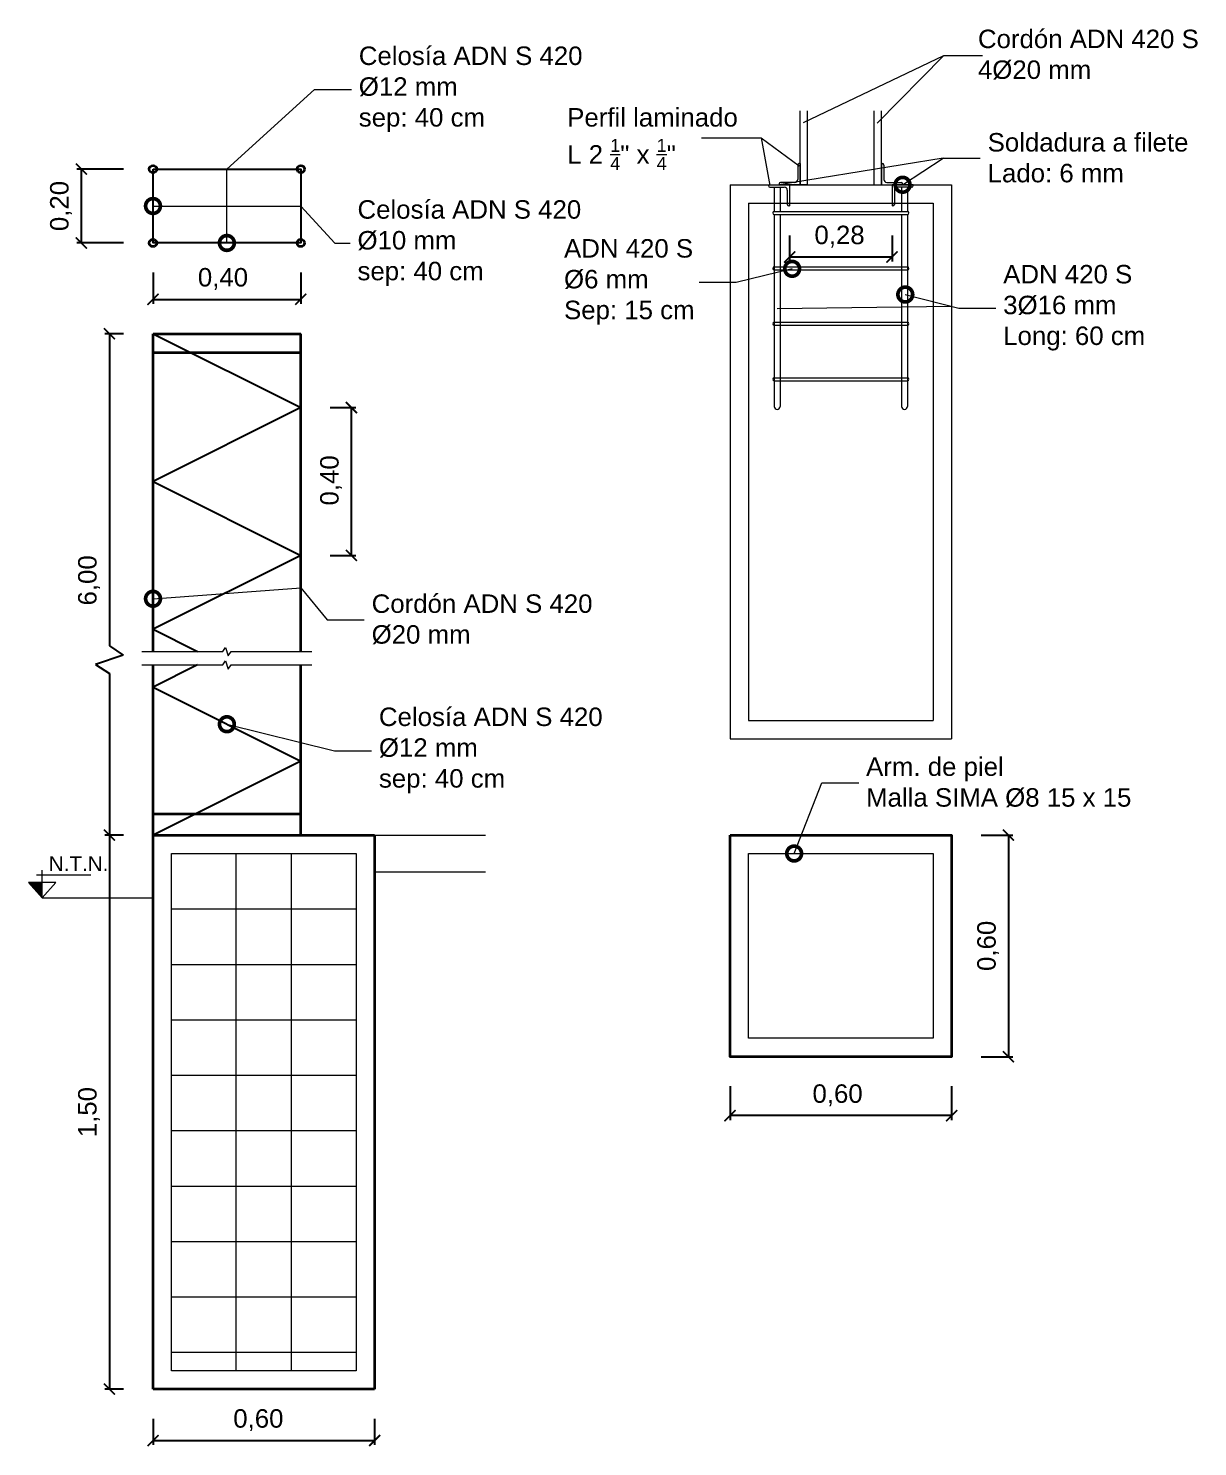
# Model space of a CAD drawing. Header units: millimetres. Extents: x 265 to 899, y -203 to 32.
# Drawn here: x 659.289 to 662.454, y -125.697 to -121.858 of the extents above; entities that cross this region are included whole.
import ezdxf
from ezdxf import colors
from ezdxf.entities.mleader import LeaderData, LeaderLine
from ezdxf.math import Vec2, Vec3

# ---------------------------------------------------------------- set-up
doc = ezdxf.new("R2010")
doc.units = ezdxf.units.MM
doc.header["$LTSCALE"] = 0.1
doc.header["$MEASUREMENT"] = 0
doc.header["$PDMODE"] = 3
doc.header["$PDSIZE"] = 0.1
doc.linetypes.add('CONTINUA', pattern=[200, 100, 100])
doc.layers.get('DEFPOINTS').update_dxf_attribs({"color": 1})
for name, color, linetype, lineweight in [('00_ARQ_VISTA ATRAS', 5, 'CONTINUA', 20), ('00_EST_ANGULARES', 4, 'CONTINUA', 20), ('00_EST_COL_DIAG', 1, 'Continuous', 25), ('00_EST_Columna', 3, 'Continuous', 35), ('00_EST_Cotas', 6, 'Continuous', 9), ('00_EST_FUNDACION', 2, 'Continuous', 35), ('00_EST_Piso', 7, 'Continuous', 20), ('00_EST_TEXTO', 6, 'Continuous', 9)]:
    doc.layers.add(name, color=color, linetype=linetype, lineweight=lineweight)
doc.layers.add('00_EST_ARMADURA', color=1, linetype='Continuous', lineweight=13, true_color=0xff0000)
doc.styles.add('1 en 100', font='romans.shx', dxfattribs={"height": 0.17})
doc.styles.add('Arial1_50', font='arial.ttf', dxfattribs={"height": 0.05})
doc.styles.add('Arial20', font='arial.ttf', dxfattribs={"height": 0.2})
doc.dimstyles.new('Cota 1-25-Andres', dxfattribs={"dimtxt": 0.05, "dimasz": 0.03, "dimexe": 0.012, "dimexo": 0.08, "dimgap": 0.025, "dimtad": 1, "dimzin": 0, "dimtxsty": 'Arial1_50', "dimblk1": 'ARCHTICK', "dimblk2": 'ARCHTICK', "dimsah": 1, "dimcen": 0.09, "dimclrd": 256, "dimclre": 256, "dimclrt": 256, "dimazin": 0, "dimtfac": 1, "dimtofl": 0, "dimtmove": 0, "dimatfit": 3, "dimldrblk": 'ARCHTICK', "dimfxl": 1, "dimtolj": 1, "dimtzin": 0, "dimarcsym": 0})

# ---------------------------------------------------------------- blocks, each defined once
blk = doc.blocks.new('_ARCHTICK')
at = {"color": 0, "linetype": 'ByBlock', "const_width": 0.15}
blk.add_lwpolyline([(-0.5, -0.5), (0.5, 0.5)], dxfattribs=at)
blk = doc.blocks.new('*D91')
at = {"layer": '00_EST_Cotas', "lineweight": -2, "transparency": 16777216}
for p, q in [((659.626, -122.5191), (659.626, -122.6037)), ((660.026, -122.5191), (660.026, -122.6037)), ((659.626, -122.5917), (660.026, -122.5917))]:
    blk.add_line(p, q, dxfattribs=at)
at = {"layer": 'DEFPOINTS', "color": 0, "transparency": 16777216}
for p in [(659.626, -122.4391), (660.026, -122.4391), (660.026, -122.5917)]:
    blk.add_point(p, dxfattribs=at)
at = {"layer": '00_EST_Cotas', "lineweight": -2, "transparency": 16777216, "xscale": 0.03, "yscale": 0.03, "zscale": 0.03, "rotation": 180}
blk.add_blockref('_ARCHTICK', (659.626, -122.5917), dxfattribs=at)
at = {"layer": '00_EST_Cotas', "lineweight": -2, "transparency": 16777216, "xscale": 0.03, "yscale": 0.03, "zscale": 0.03}
blk.add_blockref('_ARCHTICK', (660.026, -122.5917), dxfattribs=at)
at = {"layer": '00_EST_Cotas', "transparency": 16777216, "insert": (659.8154, -122.5366), "char_height": 0.05, "attachment_point": 5, "style": 'Arial1_50'}
blk.add_mtext('\\A1;0,40', dxfattribs=at)
blk = doc.blocks.new('*D92')
at = {"layer": '00_EST_Cotas', "lineweight": -2, "transparency": 16777216}
for p, q in [((660.106, -122.8848), (660.1752, -122.8848)), ((660.1632, -123.2848), (660.1632, -122.8848)), ((660.106, -123.2848), (660.1752, -123.2848))]:
    blk.add_line(p, q, dxfattribs=at)
at = {"layer": 'DEFPOINTS', "color": 0, "transparency": 16777216}
for p in [(660.026, -122.8848), (660.1632, -122.8848), (660.026, -123.2848)]:
    blk.add_point(p, dxfattribs=at)
at = {"layer": '00_EST_Cotas', "lineweight": -2, "transparency": 16777216, "xscale": 0.03, "yscale": 0.03, "zscale": 0.03}
for p, rotation in [((660.1632, -122.8848), 90), ((660.1632, -123.2848), 270)]:
    blk.add_blockref('_ARCHTICK', p, dxfattribs=dict(at, rotation=rotation))
at = {"layer": '00_EST_Cotas', "transparency": 16777216, "insert": (660.1081, -123.0818), "char_height": 0.05, "attachment_point": 5, "rotation": 90, "style": 'Arial1_50'}
blk.add_mtext('\\A1;0,40', dxfattribs=at)
blk = doc.blocks.new('*D93')
at = {"layer": '00_EST_Cotas', "lineweight": -2, "transparency": 16777216}
for p, q in [((659.546, -122.6848), (659.4959, -122.6848)), ((659.5079, -122.6848), (659.5079, -123.5299)), ((659.5079, -123.5299), (659.5454, -123.5549)), ((659.5454, -123.5549), (659.4704, -123.5799)), ((659.4704, -123.5799), (659.5079, -123.6049)), ((659.5079, -123.6049), (659.5079, -124.0418)), ((659.546, -124.0418), (659.4959, -124.0418))]:
    blk.add_line(p, q, dxfattribs=at)
at = {"layer": 'DEFPOINTS', "color": 0, "transparency": 16777216}
for p in [(659.626, -122.6848), (659.5079, -124.0418), (659.626, -124.0418)]:
    blk.add_point(p, dxfattribs=at)
at = {"layer": '00_EST_Cotas', "lineweight": -2, "transparency": 16777216, "xscale": 0.03, "yscale": 0.03, "zscale": 0.03}
for p, rotation in [((659.5079, -122.6848), 90), ((659.5079, -124.0418), 270)]:
    blk.add_blockref('_ARCHTICK', p, dxfattribs=dict(at, rotation=rotation))
at = {"layer": '00_EST_Cotas', "transparency": 16777216, "insert": (659.4529, -123.3524), "char_height": 0.05, "attachment_point": 5, "rotation": 90, "style": 'Arial1_50'}
blk.add_mtext('\\A1;6,00', dxfattribs=at)
blk = doc.blocks.new('*D95')
at = {"layer": '00_EST_Cotas', "lineweight": -2, "transparency": 16777216}
for p, q in [((659.546, -124.0418), (659.4959, -124.0418)), ((659.5079, -124.0418), (659.5079, -125.5418)), ((659.546, -125.5418), (659.4959, -125.5418))]:
    blk.add_line(p, q, dxfattribs=at)
at = {"layer": 'DEFPOINTS', "color": 0, "transparency": 16777216}
for p in [(659.626, -124.0418), (659.5079, -125.5418), (659.626, -125.5418)]:
    blk.add_point(p, dxfattribs=at)
at = {"layer": '00_EST_Cotas', "lineweight": -2, "transparency": 16777216, "xscale": 0.03, "yscale": 0.03, "zscale": 0.03}
for p, rotation in [((659.5079, -124.0418), 90), ((659.5079, -125.5418), 270)]:
    blk.add_blockref('_ARCHTICK', p, dxfattribs=dict(at, rotation=rotation))
at = {"layer": '00_EST_Cotas', "transparency": 16777216, "insert": (659.4529, -124.7918), "char_height": 0.05, "attachment_point": 5, "rotation": 90, "style": 'Arial1_50'}
blk.add_mtext('\\A1;1,50', dxfattribs=at)
blk = doc.blocks.new('*D96')
at = {"layer": '00_EST_Cotas', "lineweight": -2, "transparency": 16777216}
for p, q in [((659.626, -125.6218), (659.626, -125.6927)), ((660.226, -125.6218), (660.226, -125.6927)), ((659.626, -125.6807), (660.226, -125.6807))]:
    blk.add_line(p, q, dxfattribs=at)
at = {"layer": 'DEFPOINTS', "color": 0, "transparency": 16777216}
for p in [(659.626, -125.5418), (660.226, -125.5418), (660.226, -125.6807)]:
    blk.add_point(p, dxfattribs=at)
at = {"layer": '00_EST_Cotas', "lineweight": -2, "transparency": 16777216, "xscale": 0.03, "yscale": 0.03, "zscale": 0.03, "rotation": 180}
blk.add_blockref('_ARCHTICK', (659.626, -125.6807), dxfattribs=at)
at = {"layer": '00_EST_Cotas', "lineweight": -2, "transparency": 16777216, "xscale": 0.03, "yscale": 0.03, "zscale": 0.03}
blk.add_blockref('_ARCHTICK', (660.226, -125.6807), dxfattribs=at)
at = {"layer": '00_EST_Cotas', "transparency": 16777216, "insert": (659.9112, -125.6256), "char_height": 0.05, "attachment_point": 5, "style": 'Arial1_50'}
blk.add_mtext('\\A1;0,60', dxfattribs=at)
blk = doc.blocks.new('*D97')
at = {"layer": '00_EST_Cotas', "lineweight": -2, "transparency": 16777216}
for p, q in [((661.188, -124.7218), (661.188, -124.8133)), ((661.788, -124.7218), (661.788, -124.8133)), ((661.788, -124.8013), (661.188, -124.8013))]:
    blk.add_line(p, q, dxfattribs=at)
at = {"layer": 'DEFPOINTS', "color": 0, "transparency": 16777216}
for p in [(661.188, -124.6418), (661.788, -124.6418), (661.188, -124.8013)]:
    blk.add_point(p, dxfattribs=at)
at = {"layer": '00_EST_Cotas', "lineweight": -2, "transparency": 16777216, "xscale": 0.03, "yscale": 0.03, "zscale": 0.03, "rotation": 180}
blk.add_blockref('_ARCHTICK', (661.188, -124.8013), dxfattribs=at)
at = {"layer": '00_EST_Cotas', "lineweight": -2, "transparency": 16777216, "xscale": 0.03, "yscale": 0.03, "zscale": 0.03}
blk.add_blockref('_ARCHTICK', (661.788, -124.8013), dxfattribs=at)
at = {"layer": '00_EST_Cotas', "transparency": 16777216, "insert": (661.4792, -124.7463), "char_height": 0.05, "attachment_point": 5, "style": 'Arial1_50'}
blk.add_mtext('\\A1;0,60', dxfattribs=at)
blk = doc.blocks.new('*D98')
at = {"layer": '00_EST_Cotas', "lineweight": -2, "transparency": 16777216}
for p, q in [((661.868, -124.0418), (661.9539, -124.0418)), ((661.9419, -124.0418), (661.9419, -124.6418)), ((661.868, -124.6418), (661.9539, -124.6418))]:
    blk.add_line(p, q, dxfattribs=at)
at = {"layer": 'DEFPOINTS', "color": 0, "transparency": 16777216}
for p in [(661.788, -124.0418), (661.788, -124.6418), (661.9419, -124.6418)]:
    blk.add_point(p, dxfattribs=at)
at = {"layer": '00_EST_Cotas', "lineweight": -2, "transparency": 16777216, "xscale": 0.03, "yscale": 0.03, "zscale": 0.03}
for p, rotation in [((661.9419, -124.0418), 90), ((661.9419, -124.6418), 270)]:
    blk.add_blockref('_ARCHTICK', p, dxfattribs=dict(at, rotation=rotation))
at = {"layer": '00_EST_Cotas', "transparency": 16777216, "insert": (661.8869, -124.3418), "char_height": 0.05, "attachment_point": 5, "rotation": 90, "style": 'Arial1_50'}
blk.add_mtext('\\A1;0,60', dxfattribs=at)
blk = doc.blocks.new('_DotSmall')
at = {"color": 0, "linetype": 'ByBlock', "const_width": 0.5}
blk.add_lwpolyline([(-0.0625, 0, 1), (0.0625, 0, 1)], format="xyb", close=True, dxfattribs=at)
blk = doc.blocks.new('cotaNivel')
at = {"layer": '00_EST_Cotas', "transparency": 33554687}
h = blk.add_hatch(color=256, dxfattribs=at)
h.dxf.hatch_style = 1
h.paths.add_polyline_path([(328.514, -103.488), (328.327, -103.488), (328.514, -103.697)])
at = {"layer": '00_EST_Cotas'}
for p, q in [((328.435, -103.386), (329.174, -103.386)), ((328.514, -103.697), (328.514, -103.322))]:
    blk.add_line(p, q, dxfattribs=at)
blk.add_lwpolyline([(328.514, -103.697), (328.701, -103.488), (328.327, -103.488)], close=True, dxfattribs=at)
blk = doc.blocks.new('*D228')
at = {"layer": '00_EST_Cotas', "lineweight": -2, "transparency": 16777216}
for p, q in [((659.546, -122.2391), (659.4201, -122.2391)), ((659.4321, -122.4391), (659.4321, -122.2391)), ((659.546, -122.4391), (659.4201, -122.4391))]:
    blk.add_line(p, q, dxfattribs=at)
at = {"layer": 'DEFPOINTS', "color": 0, "transparency": 16777216}
for p in [(659.4321, -122.2391), (659.626, -122.2391), (659.626, -122.4391)]:
    blk.add_point(p, dxfattribs=at)
at = {"layer": '00_EST_Cotas', "lineweight": -2, "transparency": 16777216, "xscale": 0.03, "yscale": 0.03, "zscale": 0.03}
for p, rotation in [((659.4321, -122.2391), 90), ((659.4321, -122.4391), 270)]:
    blk.add_blockref('_ARCHTICK', p, dxfattribs=dict(at, rotation=rotation))
at = {"layer": '00_EST_Cotas', "transparency": 16777216, "insert": (659.377, -122.3391), "char_height": 0.05, "attachment_point": 5, "rotation": 90, "style": 'Arial1_50'}
blk.add_mtext('\\A1;0,20', dxfattribs=at)
blk = doc.blocks.new('*D318')
at = {"layer": '00_EST_Cotas', "lineweight": -2, "transparency": 16777216}
for p, q in [((661.3494, -122.4188), (661.3494, -122.489)), ((661.6266, -122.4188), (661.6266, -122.489)), ((661.3494, -122.477), (661.6266, -122.477))]:
    blk.add_line(p, q, dxfattribs=at)
at = {"layer": 'DEFPOINTS', "color": 0, "transparency": 16777216}
for p in [(661.3494, -122.3388), (661.6266, -122.3388), (661.6266, -122.477)]:
    blk.add_point(p, dxfattribs=at)
at = {"layer": '00_EST_Cotas', "lineweight": -2, "transparency": 16777216, "xscale": 0.03, "yscale": 0.03, "zscale": 0.03, "rotation": 180}
blk.add_blockref('_ARCHTICK', (661.3494, -122.477), dxfattribs=at)
at = {"layer": '00_EST_Cotas', "lineweight": -2, "transparency": 16777216, "xscale": 0.03, "yscale": 0.03, "zscale": 0.03}
blk.add_blockref('_ARCHTICK', (661.6266, -122.477), dxfattribs=at)
at = {"layer": '00_EST_Cotas', "transparency": 16777216, "insert": (661.4845, -122.422), "char_height": 0.05, "attachment_point": 5, "style": 'Arial1_50'}
blk.add_mtext('\\A1;0,28', dxfattribs=at)

msp = doc.modelspace()

# ---------------------------------------------------------------- linework, layer by layer
at = {"layer": '00_ARQ_VISTA ATRAS'}
for p, q in [((661.188, -122.2816), (661.788, -122.2816)), ((661.188, -122.2816), (661.188, -123.7816)), ((661.788, -122.2816), (661.788, -123.7816)), ((661.188, -123.7816), (661.788, -123.7816))]:
    msp.add_line(p, q, dxfattribs=at)
at = {"layer": '00_EST_ANGULARES'}
for p, q in [((661.378, -122.2816), (661.378, -122.0816)), ((661.398, -122.2816), (661.398, -122.0816)), ((661.578, -122.2816), (661.578, -122.0816)), ((661.598, -122.2816), (661.598, -122.0816)), ((661.3716, -122.2284), (661.3716, -122.2672)), ((661.378, -122.2244), (661.3756, -122.2244)), ((661.378, -122.2244), (661.378, -122.2816)), ((661.598, -122.2244), (661.598, -122.2816)), ((661.598, -122.2244), (661.6004, -122.2244)), ((661.6044, -122.2284), (661.6044, -122.2672)), ((661.2922, -122.2816), (661.3494, -122.2816)), ((661.2922, -122.2816), (661.2922, -122.284)), ((661.2962, -122.288), (661.335, -122.288)), ((661.3208, -122.2792), (661.3208, -122.2816)), ((661.378, -122.2816), (661.3208, -122.2816)), ((661.3636, -122.2752), (661.3248, -122.2752)), ((661.343, -122.296), (661.343, -122.3348)), ((661.3494, -122.2816), (661.3494, -122.3388)), ((661.398, -122.2816), (661.378, -122.2816)), ((661.578, -122.2816), (661.598, -122.2816)), ((661.598, -122.2816), (661.6552, -122.2816)), ((661.6124, -122.2752), (661.6512, -122.2752)), ((661.6266, -122.2816), (661.6266, -122.3388)), ((661.6838, -122.2816), (661.6266, -122.2816)), ((661.633, -122.296), (661.633, -122.3348)), ((661.6798, -122.288), (661.641, -122.288)), ((661.6552, -122.2792), (661.6552, -122.2816)), ((661.6838, -122.2816), (661.6838, -122.284)), ((661.347, -122.3388), (661.3494, -122.3388)), ((661.629, -122.3388), (661.6266, -122.3388))]:
    msp.add_line(p, q, dxfattribs=at)
for centre, radius, start, end in [((661.3756, -122.2284), 0.004, 90, 180), ((661.6004, -122.2284), 0.004, 0, 90), ((661.3636, -122.2672), 0.008, 270, 0), ((661.6124, -122.2672), 0.008, 180, 270), ((661.2962, -122.284), 0.004, 180, 270), ((661.3248, -122.2792), 0.004, 90, 180), ((661.335, -122.296), 0.008, 0, 90), ((661.641, -122.296), 0.008, 90, 180), ((661.6512, -122.2792), 0.004, 0, 90), ((661.6798, -122.284), 0.004, 270, 0), ((661.347, -122.3348), 0.004, 180, 270), ((661.629, -122.3348), 0.004, 270, 0)]:
    msp.add_arc(centre, radius, start, end, dxfattribs=at)
at = {"layer": '00_EST_ARMADURA'}
for p, q in [((661.3076, -122.288), (661.3076, -122.3539)), ((661.3236, -122.288), (661.3236, -122.3539)), ((661.6524, -122.288), (661.6524, -122.3539)), ((661.6684, -122.288), (661.6684, -122.3539)), ((661.238, -122.3316), (661.738, -122.3316)), ((661.238, -122.3316), (661.238, -123.7316)), ((661.738, -122.3316), (661.738, -123.7316)), ((661.3076, -122.3539), (661.6684, -122.3539)), ((661.3076, -122.3619), (661.3076, -122.5539)), ((661.3076, -122.3619), (661.6684, -122.3619)), ((661.3236, -122.3619), (661.3236, -122.5539)), ((661.6524, -122.3619), (661.6524, -122.5539)), ((661.6684, -122.3619), (661.6684, -122.5539)), ((661.3076, -122.5039), (661.6684, -122.5039)), ((661.3076, -122.5119), (661.6684, -122.5119)), ((661.3076, -122.5539), (661.3076, -122.8816)), ((661.3236, -122.5539), (661.3236, -122.8816)), ((661.6524, -122.5539), (661.6524, -122.8816)), ((661.6684, -122.5539), (661.6684, -122.8816)), ((661.3076, -122.6539), (661.6684, -122.6539)), ((661.3076, -122.6619), (661.6684, -122.6619)), ((661.3076, -122.8039), (661.6684, -122.8039)), ((661.3076, -122.8119), (661.6684, -122.8119)), ((661.238, -123.7316), (661.738, -123.7316)), ((659.676, -125.4918), (659.676, -124.0918)), ((659.676, -124.0918), (660.176, -124.0918)), ((659.851, -125.4918), (659.851, -124.0918)), ((660.001, -125.4918), (660.001, -124.0918)), ((660.176, -124.0918), (660.176, -125.4918)), ((659.676, -124.2418), (660.176, -124.2418)), ((659.676, -124.3918), (660.176, -124.3918)), ((659.676, -124.5418), (660.176, -124.5418)), ((659.676, -124.6918), (660.176, -124.6918)), ((659.676, -124.8418), (660.176, -124.8418)), ((659.676, -124.9918), (660.176, -124.9918)), ((659.676, -125.1418), (660.176, -125.1418)), ((659.676, -125.2918), (660.176, -125.2918)), ((659.676, -125.4418), (660.176, -125.4418)), ((660.176, -125.4918), (659.676, -125.4918))]:
    msp.add_line(p, q, dxfattribs=at)
msp.add_lwpolyline([(661.238, -124.0918), (661.738, -124.0918), (661.738, -124.5918), (661.238, -124.5918)], close=True, dxfattribs=at)
for centre, radius, start, end in [((661.3076, -122.3579), 0.004, 90, 270), ((661.6684, -122.3579), 0.004, 270, 90), ((661.3076, -122.5079), 0.004, 90, 270), ((661.6684, -122.5079), 0.004, 270, 90), ((661.3076, -122.6579), 0.004, 90, 270), ((661.6684, -122.6579), 0.004, 270, 90), ((661.3076, -122.8079), 0.004, 90, 270), ((661.6684, -122.8079), 0.004, 270, 90), ((661.3156, -122.8816), 0.008, 180, 0), ((661.6604, -122.8816), 0.008, 180, 360)]:
    msp.add_arc(centre, radius, start, end, dxfattribs=at)
at = {"layer": '00_EST_COL_DIAG'}
msp.add_lwpolyline([(659.626, -122.2391), (660.026, -122.2391), (660.026, -122.4391), (659.626, -122.4391)], close=True, dxfattribs=at)
for points in [[(659.626, -122.6848), (660.026, -122.8848), (659.626, -123.0848), (660.026, -123.2848), (659.626, -123.4848), (659.7468, -123.5452)], [(659.7468, -123.5814), (659.626, -123.6418), (660.026, -123.8418), (659.626, -124.0418)]]:
    msp.add_lwpolyline(points, dxfattribs=at)
at = {"layer": '00_EST_Columna'}
for p, q in [((659.626, -122.6848), (660.026, -122.6848)), ((659.626, -123.5452), (659.626, -122.6848)), ((660.026, -123.5452), (660.026, -122.6848)), ((659.626, -122.7356), (660.026, -122.7356)), ((659.626, -124.0418), (659.626, -123.5814)), ((660.026, -124.0418), (660.026, -123.5814)), ((659.626, -123.9846), (660.026, -123.9846)), ((659.626, -124.0418), (660.026, -124.0418))]:
    msp.add_line(p, q, dxfattribs=at)
for centre in [(659.626, -122.2391), (660.026, -122.2391), (659.626, -122.4391), (660.026, -122.4391)]:
    msp.add_circle(centre, 0.01, dxfattribs=at)
at = {"layer": '00_EST_Cotas'}
for p, q in [((659.596, -123.5452), (659.8147, -123.5452)), ((659.8372, -123.5452), (660.056, -123.5452)), ((659.596, -123.5814), (659.8147, -123.5814)), ((659.8372, -123.5814), (660.056, -123.5814))]:
    msp.add_line(p, q, dxfattribs=at)
for points in [[(659.8147, -123.5452), (659.8222, -123.534), (659.8297, -123.5565), (659.8372, -123.5452)], [(659.8147, -123.5814), (659.8222, -123.5702), (659.8297, -123.5927), (659.8372, -123.5814)]]:
    msp.add_lwpolyline(points, dxfattribs=at)
at = {"layer": '00_EST_FUNDACION'}
for p, q in [((659.626, -124.0418), (660.226, -124.0418)), ((659.626, -125.5418), (659.626, -124.0418)), ((660.226, -124.0418), (660.226, -125.5418)), ((660.226, -125.5418), (659.626, -125.5418))]:
    msp.add_line(p, q, dxfattribs=at)
msp.add_lwpolyline([(661.188, -124.0418), (661.788, -124.0418), (661.788, -124.6418), (661.188, -124.6418)], close=True, dxfattribs=at)
at = {"layer": '00_EST_Piso'}
for p, q in [((660.226, -124.0418), (660.526, -124.0418)), ((660.226, -124.1418), (660.526, -124.1418)), ((659.326, -124.2118), (659.626, -124.2118))]:
    msp.add_line(p, q, dxfattribs=at)
at = {"layer": '00_EST_TEXTO'}
for p, q in [((661.7661, -121.933), (661.3861, -122.114)), ((661.7661, -121.933), (661.5866, -122.1145)), ((661.8714, -121.933), (661.7661, -121.933)), ((661.1108, -122.1544), (661.2724, -122.1544)), ((661.2724, -122.1544), (661.2962, -122.284)), ((661.2724, -122.1544), (661.3753, -122.2306)), ((661.7654, -122.2092), (661.3208, -122.2816)), ((661.788, -122.6108), (661.3153, -122.6171))]:
    msp.add_line(p, q, dxfattribs=at)

# ---------------------------------------------------------------- block references
at = {"layer": '00_EST_Cotas', "xscale": 0.2, "yscale": 0.2, "zscale": 0.2}
msp.add_blockref('cotaNivel', (593.6232, -103.4725), dxfattribs=at)

# ---------------------------------------------------------------- texts
at = {"layer": '00_EST_Cotas', "insert": (659.3438, -124.0994), "char_height": 0.04, "attachment_point": 1, "style": '1 en 100'}
msp.add_mtext_dynamic_manual_height_columns('{\\fArial|b0|i0|c0|p34;N.T.N.}', width=0.243385, gutter_width=0.17, heights=[0], dxfattribs=at)
at = {"layer": '00_EST_TEXTO', "char_height": 0.05, "attachment_point": 1, "style": 'Arial1_50'}
for s, width, insert in [('\\A1;Cordón ADN 420 S\\P4%%C20 mm', 0.750825, (661.8592, -121.8617)), ('\\A1;Perfil laminado\\PL 2 {\\H0.7x;\\S1/4;}" x {\\H0.7x;\\S1/4;}"', 0.556548, (660.7472, -122.0741))]:
    msp.add_mtext_dynamic_manual_height_columns(s, width=width, gutter_width=0.25, heights=[0], dxfattribs=dict(at, insert=insert))

# ---------------------------------------------------------------- dimensions: what is measured, and where the dimension line sits
at = {"layer": '00_EST_Cotas'}
for base, p1, p2, text, picture, middle in [((659.4321, -122.2391), (659.626, -122.4391), (659.626, -122.2391), '0,20', '*D228', (659.4321, -122.3391)), ((659.5079, -124.0418), (659.626, -122.6848), (659.626, -124.0418), '6,00', '*D93', (659.5079, -123.3524)), ((660.1632, -122.8848), (660.026, -123.2848), (660.026, -122.8848), '0,40', '*D92', (660.1632, -123.0818)), ((661.9419, -124.6418), (661.788, -124.0418), (661.788, -124.6418), '0,60', '*D98', (661.9419, -124.3418))]:
    dim = msp.add_linear_dim(base=base, p1=p1, p2=p2, angle=90, text=text, dimstyle='Cota 1-25-Andres', dxfattribs=at)
    dim.commit()
    dim.dimension.update_dxf_attribs({"geometry": picture, "text_midpoint": middle, "dimtype": 160})
dim = msp.add_linear_dim(base=(661.6266, -122.477), p1=(661.3494, -122.3388), p2=(661.6266, -122.3388), dimstyle='Cota 1-25-Andres', dxfattribs=at)
dim.commit()
dim.dimension.update_dxf_attribs({"geometry": '*D318', "text_midpoint": (661.4845, -122.477), "dimtype": 160})
for base, p1, p2, text, picture, middle in [((660.026, -122.5917), (659.626, -122.4391), (660.026, -122.4391), '0,40', '*D91', (659.8154, -122.5917)), ((661.188, -124.8013), (661.788, -124.6418), (661.188, -124.6418), '0,60', '*D97', (661.4792, -124.8013)), ((660.226, -125.6807), (659.626, -125.5418), (660.226, -125.5418), '0,60', '*D96', (659.9112, -125.6807))]:
    dim = msp.add_linear_dim(base=base, p1=p1, p2=p2, text=text, dimstyle='Cota 1-25-Andres', dxfattribs=at)
    dim.commit()
    dim.dimension.update_dxf_attribs({"geometry": picture, "text_midpoint": middle, "dimtype": 160})
dim = msp.add_linear_dim(base=(659.5079, -125.5418), p1=(659.626, -124.0418), p2=(659.626, -125.5418), angle=90, text='1,50', dimstyle='Cota 1-25-Andres', dxfattribs=at)
dim.commit()
dim.dimension.update_dxf_attribs({"geometry": '*D95', "text_midpoint": (659.4529, -124.7918)})

# ---------------------------------------------------------------- leaders
at = {"layer": '00_EST_TEXTO'}
ml = msp.add_multileader_mtext('Standard', dxfattribs=at)
ml.set_content('Celosía ADN S 420\\P%%C12 mm\\Psep: 40 cm', color=2, style='Arial20')
ml.set_leader_properties(color=256, linetype='ByLayer', lineweight=-1)
ml.set_arrow_properties(name='DOTSMALL')
ml.build(insert=Vec2(0, 0))
ml.multileader.update_dxf_attribs({"text_left_attachment_type": 2, "text_right_attachment_type": 2, "dogleg_length": 0.1, "arrow_head_size": 0.08})
ctx = ml.context
ctx.base_point, ctx.char_height, ctx.arrow_head_size, ctx.landing_gap_size, ctx.plane_origin = Vec3(660.1631, -122.0241), 0.05, 0.08, 0.02, Vec3(659.9809, -121.8389)
ctx.left_attachment, ctx.right_attachment = 2, 2
notes = []
notes.append((ctx, [(0, (1, 1, 0), (660.0631, -122.0241), (1, 0), 0.1, [(1, [(659.826, -122.4391), (659.826, -122.2391)], 0, [])])]))
ctx.mtext.insert, ctx.mtext.flow_direction = Vec3(660.1831, -121.9074), 5
ml = msp.add_multileader_mtext('Standard', dxfattribs=at)
ml.set_content('{\\C256;Soldadura a filete\\PLado: 6 mm}', color=2, style='Arial20')
ml.set_leader_properties(color=256, linetype='ByLayer', lineweight=-1)
ml.set_arrow_properties(name='DOTSMALL')
ml.build(insert=Vec2(0, 0))
ml.multileader.update_dxf_attribs({"text_left_attachment_type": 2, "text_right_attachment_type": 2, "dogleg_length": 0.1, "arrow_head_size": 0.08})
ctx = ml.context
ctx.base_point, ctx.char_height, ctx.arrow_head_size, ctx.landing_gap_size, ctx.plane_origin = Vec3(661.8654, -122.2092), 0.05, 0.08, 0.02, Vec3(661.5388, -122.3977)
ctx.left_attachment, ctx.right_attachment = 2, 2
notes.append((ctx, [(0, (1, 1, 0), (661.7654, -122.2092), (1, 0), 0.1, [(0, [(661.6552, -122.2816)], 0, [])])]))
ctx.mtext.insert, ctx.mtext.flow_direction = Vec3(661.8854, -122.1416), 5
ml = msp.add_multileader_mtext('Standard', dxfattribs=at)
ml.set_content('Celosía ADN S 420\\P%%C10 mm\\Psep: 40 cm', color=2, style='Arial20')
ml.set_leader_properties(color=256, linetype='ByLayer', lineweight=-1)
ml.set_arrow_properties(name='DOTSMALL')
ml.build(insert=Vec2(0, 0))
ml.multileader.update_dxf_attribs({"text_left_attachment_type": 2, "text_right_attachment_type": 2, "dogleg_length": 0.1, "arrow_head_size": 0.08})
ctx = ml.context
ctx.base_point, ctx.char_height, ctx.arrow_head_size, ctx.landing_gap_size, ctx.plane_origin = Vec3(660.1596, -122.4401), 0.05, 0.08, 0.02, Vec3(659.9357, -122.2549)
ctx.left_attachment, ctx.right_attachment = 2, 2
notes.append((ctx, [(0, (1, 1, 0), (660.1179, -122.4401), (1, 0), 0.0417, [(1, [(659.626, -122.3391), (660.026, -122.3391)], 0, [])])]))
ctx.mtext.insert, ctx.mtext.flow_direction = Vec3(660.1796, -122.3234), 5
ml = msp.add_multileader_mtext('Standard', dxfattribs=at)
ml.set_content('ADN 420 S\\P%%C6 mm \\PSep: 15 cm', color=2, style='Arial20')
ml.set_leader_properties(color=256, linetype='ByLayer', lineweight=-1)
ml.set_arrow_properties(name='DOTSMALL')
ml.build(insert=Vec2(0, 0))
ml.multileader.update_dxf_attribs({"text_left_attachment_type": 2, "text_right_attachment_type": 2, "dogleg_length": 0.1, "arrow_head_size": 0.08})
ctx = ml.context
ctx.base_point, ctx.char_height, ctx.arrow_head_size, ctx.landing_gap_size, ctx.plane_origin = Vec3(660.7187, -122.5458), 0.05, 0.08, 0.02, Vec3(661.395, -122.7254)
ctx.left_attachment, ctx.right_attachment = 2, 2
notes.append((ctx, [(0, (1, 1, 0), (661.2044, -122.5458), (-1, 0), 0.1, [(1, [(661.3562, -122.5091)], 0, [])])]))
ctx.mtext.insert, ctx.mtext.flow_direction = Vec3(660.7387, -122.4287), 5
ml = msp.add_multileader_mtext('Standard', dxfattribs=at)
ml.set_content('ADN 420 S\\P3%%C16 mm \\PLong: 60 cm', color=2, style='Arial20')
ml.set_leader_properties(color=256, linetype='ByLayer', lineweight=-1)
ml.set_arrow_properties(name='DOTSMALL')
ml.build(insert=Vec2(0, 0))
ml.multileader.update_dxf_attribs({"text_left_attachment_type": 2, "text_right_attachment_type": 2, "dogleg_length": 0.1, "arrow_head_size": 0.08})
ctx = ml.context
ctx.base_point, ctx.char_height, ctx.arrow_head_size, ctx.landing_gap_size, ctx.plane_origin = Vec3(661.9075, -122.6158), 0.05, 0.08, 0.02, Vec3(661.5809, -122.7954)
ctx.left_attachment, ctx.right_attachment = 2, 2
notes.append((ctx, [(0, (1, 1, 0), (661.8075, -122.6158), (1, 0), 0.1, [(1, [(661.6625, -122.5787)], 0, [])])]))
ctx.mtext.insert, ctx.mtext.flow_direction = Vec3(661.9275, -122.4986), 5
ml = msp.add_multileader_mtext('Standard', dxfattribs=at)
ml.set_content('Cordón ADN S 420\\P%%C20 mm ', color=2, style='Arial20')
ml.set_leader_properties(color=256, linetype='ByLayer', lineweight=-1)
ml.set_arrow_properties(name='DOTSMALL')
ml.build(insert=Vec2(0, 0))
ml.multileader.update_dxf_attribs({"text_left_attachment_type": 2, "text_right_attachment_type": 2, "dogleg_length": 0.1, "arrow_head_size": 0.08})
ctx = ml.context
ctx.base_point, ctx.char_height, ctx.arrow_head_size, ctx.landing_gap_size, ctx.plane_origin = Vec3(660.1979, -123.4594), 0.05, 0.08, 0.02, Vec3(660.0635, -123.3737)
ctx.left_attachment, ctx.right_attachment = 2, 2
notes.append((ctx, [(0, (1, 1, 0), (660.0979, -123.4594), (1, 0), 0.1, [(0, [(659.626, -123.4022), (660.026, -123.3724)], 0, [])])]))
ctx.mtext.insert, ctx.mtext.flow_direction = Vec3(660.2179, -123.3904), 5
ml = msp.add_multileader_mtext('Standard', dxfattribs=at)
ml.set_content('Celosía ADN S 420\\P%%C12 mm\\Psep: 40 cm', color=2, style='Arial20')
ml.set_leader_properties(color=256, linetype='ByLayer', lineweight=-1)
ml.set_arrow_properties(name='DOTSMALL')
ml.build(insert=Vec2(0, 0))
ml.multileader.update_dxf_attribs({"text_left_attachment_type": 2, "text_right_attachment_type": 2, "dogleg_length": 0.1, "arrow_head_size": 0.08})
ctx = ml.context
ctx.base_point, ctx.char_height, ctx.arrow_head_size, ctx.landing_gap_size, ctx.plane_origin = Vec3(660.2176, -123.8134), 0.05, 0.08, 0.02, Vec3(660.0353, -123.6281)
ctx.left_attachment, ctx.right_attachment = 2, 2
notes.append((ctx, [(0, (1, 1, 0), (660.1176, -123.8134), (1, 0), 0.1, [(0, [(659.826, -123.7418)], 0, [])])]))
ctx.mtext.insert, ctx.mtext.flow_direction = Vec3(660.2376, -123.6967), 5
ml = msp.add_multileader_mtext('Standard', dxfattribs=at)
ml.set_content('Arm. de piel\\PMalla SIMA %%C8 15 x 15', color=2, style='Arial20')
ml.set_leader_properties(color=256, linetype='ByLayer', lineweight=-1)
ml.set_arrow_properties(name='DOTSMALL')
ml.build(insert=Vec2(0, 0))
ml.multileader.update_dxf_attribs({"text_left_attachment_type": 2, "text_right_attachment_type": 2, "dogleg_length": 0.1, "arrow_head_size": 0.08})
ctx = ml.context
ctx.base_point, ctx.char_height, ctx.arrow_head_size, ctx.landing_gap_size, ctx.plane_origin = Vec3(661.5364, -123.9002), 0.05, 0.08, 0.02, Vec3(661.3616, -124.0918)
ctx.left_attachment, ctx.right_attachment = 2, 2
notes.append((ctx, [(0, (1, 1, 0), (661.4364, -123.9002), (1, 0), 0.1, [(0, [(661.3616, -124.0918)], 0, [])])]))
ctx.mtext.insert, ctx.mtext.flow_direction = Vec3(661.5564, -123.8316), 5
for ctx, leaders in notes:
    for number, flags, end, landing, length, lines in leaders:
        leader = LeaderData()
        leader.index, (leader.has_last_leader_line, leader.has_dogleg_vector, leader.attachment_direction) = number, flags
        leader.last_leader_point, leader.dogleg_vector, leader.dogleg_length = Vec3(end), Vec3(landing), length
        for number, points, colour, breaks in lines:
            line = LeaderLine()
            line.index, line.vertices, line.color, line.breaks = number, Vec3.list(points), colors.encode_raw_color(colour), breaks
            leader.lines.append(line)
        ctx.leaders.append(leader)

doc.saveas('drawing.dxf')
